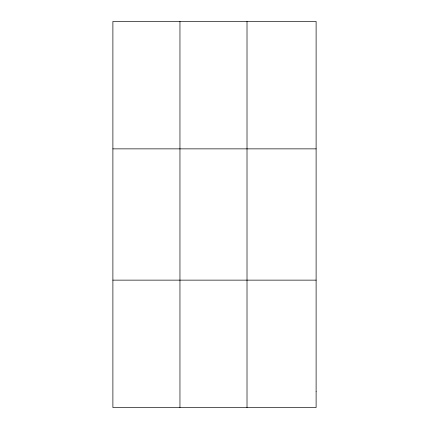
<?xml version="1.0" encoding="UTF-8"?>
<svg xmlns="http://www.w3.org/2000/svg" width="429" height="429" viewBox="0 0 429 429"><rect width="100%" height="100%" fill="white"/><g stroke="black" fill="none" stroke-linecap="round" stroke-linejoin="round"><path stroke-width="0.64" d="M179.955 407.55L179.955 21.45M247.013 407.55L247.013 21.45M112.891 148.863L316.109 148.863M112.891 280.137L316.109 280.137M316.109 391.623L316.109 407.55L112.891 407.55L112.891 21.45L316.109 21.45L316.109 391.623"/></g></svg>
